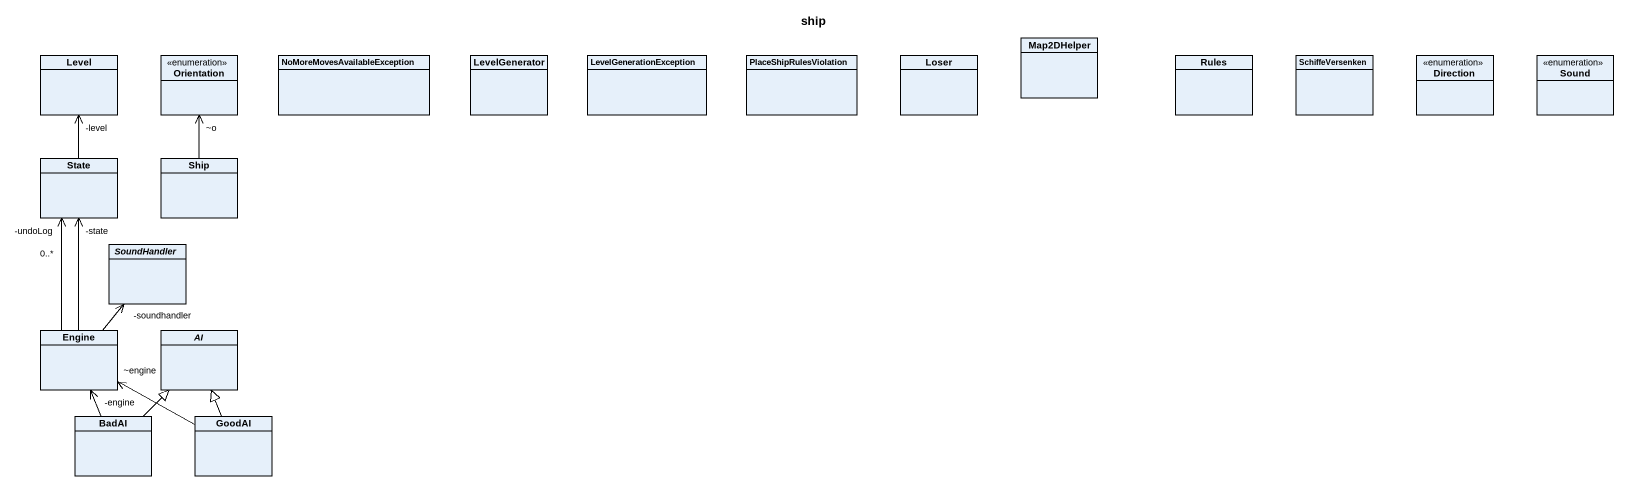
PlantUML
@startuml
title ship
hide circle
hide empty members
class Level
enum Orientation
class "NoMoreMovesAvailableException" as NoMoreMovesAvailableExceptio
class LevelGenerator
class LevelGenerationException
class PlaceShipRulesViolation
class Loser
class Map2DHelper
class Rules
class SchiffeVersenken
enum Direction
enum Sound
class "State" as State_
class Ship
abstract class SoundHandler
class Engine
abstract class AI
class BadAI
class GoodAI
State_ -up-> "-level" Level
Ship -up-> "~o" Orientation
Engine -up-> "-state" State_
Engine -up-> "-undoLog\n0..*" State_
Engine -up-> "-soundhandler" SoundHandler
BadAI -up-> "-engine" Engine
BadAI -up-|> AI
GoodAI -left-> "~engine" Engine
GoodAI -up-|> AI
@enduml
